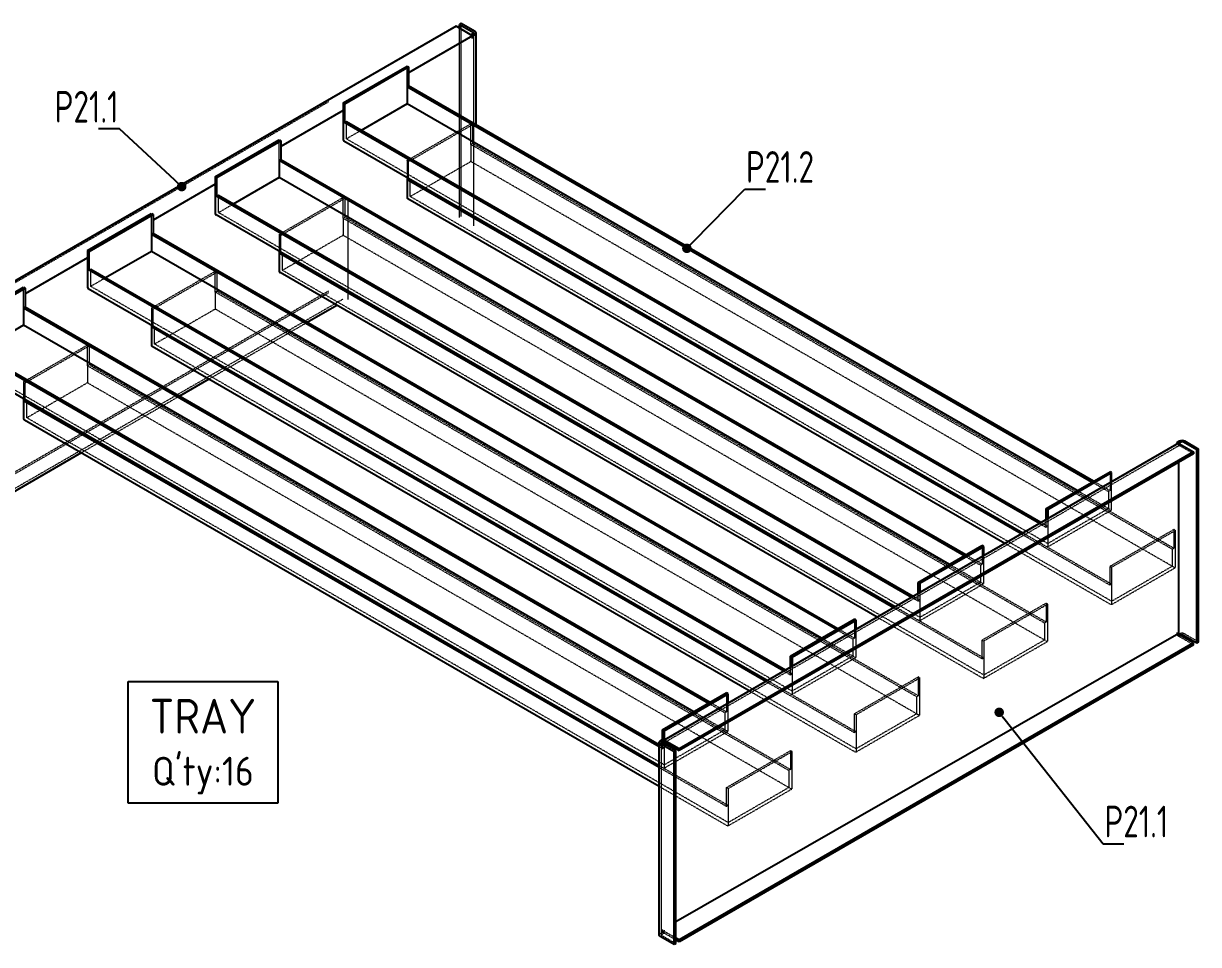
# Model space of a CAD drawing. Header units: millimetres. Extents: x -46397 to 283259, y -8690 to 23983.
# Drawn here: x 212712 to 213219, y -1700 to -1303 of the extents above; entities that cross this region are included whole.
import ezdxf
from ezdxf import colors
from ezdxf.entities.mleader import LeaderData, LeaderLine
from ezdxf.math import Vec2, Vec3

# ---------------------------------------------------------------- set-up
doc = ezdxf.new("R2010")
doc.units = ezdxf.units.MM
doc.linetypes.add('HIDDEN', pattern=[0.375, 0.25, -0.125])
for name, color, linetype, lineweight in [('12.KICH THUOC', 3, 'Continuous', 9), ('mDƯỜNG CƠ BẢN', 255, 'Continuous', 25), ('mDƯỜNG KHUẤT', 251, 'HIDDEN', 5), ('Net dam Minh', 94, 'Continuous', 18), ('PH-14C2', 7, 'HIDDEN', 5)]:
    doc.layers.add(name, color=color, linetype=linetype, lineweight=lineweight)
doc.styles.add('Arial', font='arial.ttf')
doc.styles.get("Standard").update_dxf_attribs({"font": 'isocp.shx', "width": 0.8})

# ---------------------------------------------------------------- blocks, each defined once
blk = doc.blocks.new('reg')
at = {"layer": 'mDƯỜNG CƠ BẢN', "color": 2, "extrusion": (0, 0.816497, 0.57735)}
for p, q in [((269127.88, 70983.38), (268905.85, 70855.19)), ((269133.89, 70979.91), (269127.88, 70983.38)), ((269130, 70984.6), (269129.29, 70984.19)), ((269130, 70984.6), (269129.29, 70984.19)), ((269129.29, 70984.19), (269135.3, 70980.72)), ((269129.29, 70982.56), (269129.29, 70984.19)), ((269136.01, 70981.13), (269130, 70984.6)), ((269135.3, 70980.32), (269134.24, 70979.7)), ((269134.24, 70979.63), (269134.24, 70979.7)), ((269134.24, 70979.7), (269134.95, 70979.3)), ((269134.95, 70979.3), (269136.01, 70979.91)), ((269134.95, 70978.07), (269134.95, 70979.3)), ((269136.45, 70940.87), (269136.45, 70980.52)), ((269079.09, 70950.31), (269106.66, 70966.23)), ((269079.79, 70949.9), (269107.37, 70965.82)), ((269106.66, 70966.23), (269107.37, 70965.82)), ((269107.37, 70965.82), (269107.37, 70957.66)), ((269107.37, 70957.66), (269106.66, 70957.25)), ((269402.94, 70787.01), (269107.37, 70957.66)), ((269402.23, 70786.6), (269106.66, 70957.25)), ((269106.66, 70957.25), (269106.66, 70949.9)), ((269079.79, 70949.9), (269079.09, 70950.31)), ((269079.09, 70950.31), (269079.09, 70934.39)), ((269079.79, 70941.74), (269079.79, 70949.9)), ((269106.66, 70949.9), (269086.86, 70938.47)), ((269395.87, 70782.93), (269106.66, 70949.9)), ((269080.5, 70942.14), (269079.79, 70941.74)), ((269379.52, 70768.69), (269079.79, 70941.74)), ((269380.23, 70769.1), (269080.5, 70942.14)), ((269023.93, 70918.47), (269051.51, 70934.39)), ((269024.64, 70918.06), (269052.22, 70933.98)), ((269051.51, 70934.39), (269052.22, 70933.98)), ((269052.22, 70933.98), (269052.22, 70925.81)), ((269372.45, 70764.61), (269079.44, 70933.78)), ((269052.22, 70925.81), (269051.51, 70925.41)), ((269347.08, 70754.76), (269051.51, 70925.41)), ((269051.51, 70925.41), (269051.51, 70918.06)), ((269347.79, 70755.17), (269052.22, 70925.81)), ((269024.64, 70918.06), (269023.93, 70918.47)), ((269023.93, 70918.47), (269023.93, 70902.54)), ((269024.64, 70909.89), (269024.64, 70918.06)), ((269051.51, 70918.06), (269031.71, 70906.63)), ((269340.72, 70751.08), (269051.51, 70918.06)), ((269106.66, 70918.06), (269106.66, 70909.49)), ((269107.37, 70916.83), (269107.37, 70917.65)), ((269108.08, 70917.24), (269107.37, 70916.83)), ((269371.74, 70764.2), (269107.37, 70916.83)), ((269025.35, 70910.3), (269024.64, 70909.89)), ((269324.37, 70736.85), (269024.64, 70909.89)), ((269325.07, 70737.25), (269025.35, 70910.3)), ((269364.67, 70760.12), (269107.02, 70908.87)), ((268968.78, 70886.62), (268996.36, 70902.54)), ((268969.49, 70886.21), (268997.06, 70902.14)), ((268996.36, 70902.54), (268997.06, 70902.14)), ((268997.06, 70902.14), (268997.06, 70893.97)), ((269317.3, 70732.76), (269024.29, 70901.93)), ((268997.06, 70893.97), (268996.36, 70893.56)), ((269291.93, 70722.92), (268996.36, 70893.56)), ((268996.36, 70893.56), (268996.36, 70886.21)), ((269292.63, 70723.32), (268997.06, 70893.97)), ((268969.49, 70886.21), (268968.78, 70886.62)), ((268968.78, 70886.62), (268968.78, 70870.7)), ((268969.49, 70878.05), (268969.49, 70886.21)), ((268996.36, 70886.21), (268976.56, 70874.78)), ((269285.56, 70719.24), (268996.36, 70886.21)), ((269051.51, 70886.21), (269051.51, 70877.64)), ((269052.22, 70884.99), (269052.22, 70885.81)), ((269052.92, 70885.4), (269052.22, 70884.99)), ((269316.59, 70732.35), (269052.22, 70884.99)), ((268970.19, 70878.46), (268969.49, 70878.05)), ((269269.21, 70705), (268969.49, 70878.05)), ((269269.92, 70705.41), (268970.19, 70878.46)), ((269309.52, 70728.27), (269051.86, 70877.03)), ((268913.62, 70854.78), (268941.2, 70870.7)), ((268914.33, 70854.37), (268941.91, 70870.29)), ((268941.2, 70870.7), (268941.91, 70870.29)), ((268941.91, 70870.29), (268941.91, 70862.13)), ((269262.14, 70700.92), (268969.13, 70870.09)), ((268941.91, 70862.13), (268941.2, 70861.72)), ((269236.77, 70691.07), (268941.2, 70861.72)), ((268941.2, 70861.72), (268941.2, 70854.37)), ((269237.48, 70691.48), (268941.91, 70862.13)), ((269076.34, 70862.9), (269063.62, 70855.55)), ((268941.2, 70854.37), (268921.4, 70842.94)), ((269230.41, 70687.4), (268941.2, 70854.37)), ((268996.36, 70854.37), (268996.36, 70845.8)), ((268997.06, 70853.15), (268997.06, 70853.96)), ((268997.77, 70853.56), (268997.06, 70853.15)), ((269261.43, 70700.51), (268997.06, 70853.15)), ((269215.47, 70672.34), (268914.33, 70846.21)), ((269215.47, 70673.16), (268915.04, 70846.61)), ((269254.36, 70696.43), (268996.71, 70845.19)), ((269215.47, 70664.18), (268913.98, 70838.25)), ((269021.19, 70831.05), (269008.46, 70823.7)), ((268941.2, 70822.53), (268941.2, 70813.95)), ((268941.91, 70821.3), (268941.91, 70822.12)), ((268942.62, 70821.71), (268941.91, 70821.3)), ((269215.47, 70663.36), (268941.91, 70821.3)), ((269215.47, 70655.2), (268941.55, 70813.34)), ((269441.65, 70804.56), (269217.59, 70675.2)), ((269439, 70803.75), (269440.06, 70804.36)), ((269439, 70803.03), (269439, 70803.75)), ((269439.71, 70803.34), (269439, 70803.75)), ((269440.77, 70803.95), (269439.71, 70803.34)), ((269439.71, 70803.27), (269439.71, 70803.34)), ((269440.06, 70803.14), (269446.08, 70799.67)), ((269447.49, 70800.48), (269441.48, 70803.95)), ((269442.19, 70804.36), (269448.2, 70800.89)), ((269447.49, 70717.2), (269447.49, 70800.48)), ((269448.2, 70717.61), (269448.2, 70800.89)), ((268966.04, 70799.21), (268912.92, 70768.54)), ((269446.08, 70799.67), (269224.04, 70671.48)), ((269446.08, 70798.85), (269224.04, 70670.66)), ((269446.08, 70799.67), (269446.08, 70798.85)), ((269382.44, 70775.17), (269410.01, 70791.09)), ((269383.14, 70774.76), (269410.72, 70790.68)), ((269410.72, 70790.68), (269410.01, 70791.09)), ((269410.72, 70786.7), (269410.72, 70790.68)), ((269382.44, 70775.17), (269383.14, 70774.76)), ((269382.44, 70770.37), (269382.44, 70775.17)), ((269383.14, 70774.76), (269383.14, 70770.78)), ((269327.28, 70743.33), (269354.86, 70759.25)), ((269327.99, 70742.92), (269355.57, 70758.84)), ((269355.57, 70758.84), (269354.86, 70759.25)), ((269355.57, 70754.86), (269355.57, 70758.84)), ((269327.28, 70743.33), (269327.99, 70742.92)), ((269327.28, 70738.53), (269327.28, 70743.33)), ((269327.99, 70742.92), (269327.99, 70738.94)), ((269272.13, 70711.48), (269299.7, 70727.41)), ((269272.83, 70711.08), (269300.41, 70727)), ((269300.41, 70727), (269299.7, 70727.41)), ((269300.41, 70723.01), (269300.41, 70727)), ((269446.08, 70717.2), (269440.06, 70720.67)), ((269440.42, 70720.47), (269440.77, 70720.67)), ((269441.48, 70720.67), (269447.49, 70717.2)), ((269446.08, 70717.2), (269224.04, 70589.01)), ((269446.08, 70716.38), (269224.04, 70588.19)), ((269446.08, 70716.38), (269446.08, 70717.2)), ((269448.2, 70717.61), (269447.49, 70717.2)), ((269447.49, 70717.2), (269448.2, 70717.61)), ((269272.13, 70711.48), (269272.83, 70711.08)), ((269272.13, 70706.68), (269272.13, 70711.48)), ((269272.83, 70711.08), (269272.83, 70707.09)), ((269216.97, 70679.64), (269244.55, 70695.56)), ((269217.68, 70679.23), (269245.26, 70695.15)), ((269245.26, 70695.15), (269244.55, 70695.56)), ((269245.26, 70691.17), (269245.26, 70695.15)), ((269216.97, 70679.64), (269217.68, 70679.23)), ((269216.97, 70675.56), (269216.97, 70679.64)), ((269217.68, 70679.23), (269217.68, 70675.25)), ((269215.47, 70591.05), (269215.47, 70674.33)), ((269216.97, 70675.56), (269215.91, 70674.95)), ((269215.91, 70673.72), (269221.92, 70670.25)), ((269216.62, 70674.54), (269217.68, 70675.15)), ((269222.63, 70670.66), (269216.62, 70674.13)), ((269217.68, 70675.15), (269216.97, 70675.56)), ((269217.68, 70675.08), (269217.68, 70675.15)), ((269217.68, 70673.93), (269217.68, 70675.08)), ((269224.04, 70671.48), (269218.03, 70674.95)), ((269218.03, 70674.13), (269224.04, 70670.66)), ((269221.92, 70670.25), (269222.63, 70670.66)), ((269221.92, 70586.97), (269221.92, 70670.25)), ((269222.63, 70587.38), (269222.63, 70670.66)), ((269224.04, 70670.66), (269224.04, 70671.48)), ((269221.92, 70586.97), (269215.91, 70590.44)), ((269222.63, 70587.38), (269221.92, 70586.97)), ((269222.63, 70589.83), (269224.04, 70589.01)), ((269224.04, 70588.19), (269222.63, 70589.01)), ((269224.04, 70589.01), (269224.04, 70588.19))]:
    blk.add_line(p, q, dxfattribs=at)
at = {"layer": 'mDƯỜNG CƠ BẢN', "color": 2}
for points in [[(269134.95, 70979.3), (269107.37, 70963.37)], [(269079.09, 70947.04), (269052.22, 70931.53)], [(269023.93, 70915.2), (268997.06, 70899.69)], [(268968.78, 70883.36), (268941.91, 70867.84)], [(269439.71, 70721.28), (269439.71, 70795.18)], [(269439.71, 70721.28), (269222.63, 70596.75)]]:
    blk.add_lwpolyline(points, dxfattribs=at)
for centre, major_axis, start_param, end_param in [((269133.89, 70978.68), (-0.75, 1.3), -1.125235, -0.785398), ((269133.89, 70978.68), (-0.75, 1.3), -2.356194, -1.125235), ((269134.95, 70980.52), (1.5, 0), -0.785398, 0.785398), ((269079.44, 70934.18), (0.25, -0.433), -2.356194, -0.785398), ((269107.02, 70909.28), (0.25, -0.433), -2.356194, -0.785398), ((269024.29, 70902.34), (0.25, -0.433), -2.356194, -0.785398), ((269051.86, 70877.44), (0.25, -0.433), -2.356194, -0.785398), ((268969.13, 70870.5), (0.25, -0.433), -2.356194, -0.785398), ((268996.71, 70845.59), (0.25, -0.433), -2.356194, -0.785398), ((268941.55, 70813.75), (0.25, -0.433), -2.356194, -0.785398), ((269441.13, 70803.75), (-0.5, 0), -2.356194, -0.785398), ((269216.97, 70674.33), (-1.5, 0), -0.785398, 0.785398), ((269218.03, 70673.72), (-0.75, 1.3), -0.785398, -0.445561)]:
    blk.add_ellipse(centre, major_axis=major_axis, ratio=0.57735, start_param=start_param, end_param=end_param, dxfattribs=at)
at = {"layer": 'mDƯỜNG CƠ BẢN', "color": 2, "extrusion": (3.01018e-16, -7.21645e-16, -1)}
blk.add_ellipse((269134.95, 70980.52), major_axis=(0.5, 0), ratio=0.57735, start_param=-0.785398, end_param=0.785398, dxfattribs=at)
at = {"layer": 'mDƯỜNG CƠ BẢN', "color": 2, "extrusion": (1.38778e-16, -2.4037e-16, -1)}
blk.add_ellipse((269440.06, 70801.91), major_axis=(-0.75, 1.3), ratio=0.57735, start_param=0, end_param=0.445561, dxfattribs=at)
at = {"layer": 'mDƯỜNG CƠ BẢN', "color": 2, "extrusion": (6.52718e-16, 3.12748e-16, -1)}
blk.add_ellipse((269440.06, 70801.91), major_axis=(0.75, -1.3), ratio=0.57735, start_param=-2.696031, end_param=-2.356194, dxfattribs=at)
at = {"layer": 'mDƯỜNG CƠ BẢN', "color": 2, "extrusion": (1.9689e-16, -2.22045e-16, -1)}
blk.add_ellipse((269441.13, 70803.75), major_axis=(1.5, 0), ratio=0.57735, start_param=-2.356194, end_param=-0.785398, dxfattribs=at)
at = {"layer": 'mDƯỜNG CƠ BẢN', "color": 2, "extrusion": (1.47941e-16, 2.13149e-17, -1)}
blk.add_ellipse((269440.06, 70721.08), major_axis=(-0.25, 0.433), ratio=0.57735, start_param=-2.356194, end_param=-0.785398, dxfattribs=at)
at = {"layer": 'mDƯỜNG CƠ BẢN', "color": 2, "extrusion": (1.46721e-16, -2.77556e-16, -1)}
blk.add_ellipse((269441.13, 70720.47), major_axis=(0.5, 0), ratio=0.57735, start_param=-2.356194, end_param=-0.785398, dxfattribs=at)
at = {"layer": 'mDƯỜNG CƠ BẢN', "color": 2, "extrusion": (1.09872e-16, -4.996e-16, -1)}
blk.add_ellipse((269216.97, 70674.33), major_axis=(-0.5, 0), ratio=0.57735, start_param=-0.785398, end_param=0.785398, dxfattribs=at)
at = {"layer": 'mDƯỜNG CƠ BẢN', "color": 2, "extrusion": (3.47674e-16, 8.43346e-18, -1)}
blk.add_ellipse((269218.03, 70673.72), major_axis=(-0.25, 0.433), ratio=0.57735, start_param=-0.785398, end_param=0.785398, dxfattribs=at)
at = {"layer": 'mDƯỜNG CƠ BẢN', "color": 2, "extrusion": (1.79312e-16, -5.55112e-17, -1)}
blk.add_ellipse((269216.97, 70591.05), major_axis=(-1.5, 0), ratio=0.57735, start_param=-0.785398, end_param=0, dxfattribs=at)
blk = doc.blocks.new('_Dot')
at = {"color": 0, "linetype": 'ByBlock', "lineweight": -2}
blk.add_line((-0.5, 0), (-1, 0), dxfattribs=at)
at = {"color": 0, "linetype": 'ByBlock', "const_width": 0.5}
blk.add_lwpolyline([(-0.25, 0, 1), (0.25, 0, 1)], format="xyb", close=True, dxfattribs=at)

msp = doc.modelspace()

# ---------------------------------------------------------------- linework, layer by layer
at = {"layer": 'mDƯỜNG KHUẤT', "extrusion": (0, 0.816497, 0.57735)}
for p, q in [((212901.09, -1386.05, 0), (212901.09, -1302.77, 0)), ((212900.38, -1386.46, 0), (212900.38, -1304.81, 0)), ((212906.54, -1390.13, 0), (212906.54, -1306.85, 0)), ((212877.75, -1330.12, 0), (212877.75, -1321.14, 0)), ((212843.81, -1336.65, 0), (212676.94, -1433, 0)), ((212851.59, -1352.57, 0), (212851.59, -1345.22, 0)), ((212877.75, -1361.96, 0), (212905.33, -1346.04, 0)), ((212878.46, -1362.37, 0), (212906.04, -1346.45, 0)), ((212905.33, -1355.02, 0), (212905.33, -1346.04, 0)), ((212906.04, -1346.45, 0), (212906.04, -1354.61, 0)), ((212822.6, -1361.96, 0), (212822.6, -1352.98, 0)), ((212857.96, -1348.9, 0), (212851.59, -1352.57, 0)), ((213154.23, -1527.3, 0), (212851.59, -1352.57, 0)), ((212906.04, -1354.61, 0), (212905.33, -1355.02, 0)), ((213207.97, -1529.75, 0), (212905.33, -1355.02, 0)), ((212905.33, -1355.02, 0), (212905.33, -1362.37, 0)), ((213208.68, -1529.34, 0), (212906.04, -1354.61, 0)), ((212878.46, -1362.37, 0), (212877.75, -1361.96, 0)), ((212877.75, -1361.96, 0), (212877.75, -1369.31, 0)), ((212878.46, -1369.72, 0), (212878.46, -1362.37, 0)), ((212905.33, -1362.37, 0), (212879.17, -1377.48, 0)), ((213207.97, -1537.1, 0), (212905.33, -1362.37, 0)), ((212879.17, -1377.48, 0), (212879.17, -1370.13, 0)), ((212796.44, -1384.42, 0), (212796.44, -1377.07, 0)), ((212822.6, -1393.81, 0), (212850.18, -1377.88, 0)), ((212823.31, -1394.21, 0), (212850.88, -1378.29, 0)), ((212850.18, -1386.87, 0), (212850.18, -1377.88, 0)), ((212850.88, -1378.29, 0), (212850.88, -1386.46, 0)), ((212852.38, -1421.98, 0), (212852.38, -1378.34, 0)), ((213181.81, -1552.21, 0), (212879.17, -1377.48, 0)), ((212802.8, -1380.74, 0), (212796.44, -1384.42, 0)), ((212767.45, -1393.81, 0), (212767.45, -1384.82, 0)), ((213099.08, -1559.15, 0), (212796.44, -1384.42, 0)), ((212850.88, -1386.46, 0), (212850.18, -1386.87, 0)), ((213152.82, -1561.6, 0), (212850.18, -1386.87, 0)), ((212850.18, -1386.87, 0), (212850.18, -1394.21, 0)), ((213153.53, -1561.19, 0), (212850.88, -1386.46, 0)), ((212823.31, -1394.21, 0), (212822.6, -1393.81, 0)), ((212822.6, -1393.81, 0), (212822.6, -1401.15, 0)), ((212823.31, -1401.56, 0), (212823.31, -1394.21, 0)), ((212850.18, -1394.21, 0), (212824.01, -1409.32, 0)), ((213152.82, -1568.94, 0), (212850.18, -1394.21, 0)), ((212824.01, -1409.32, 0), (212824.01, -1401.97, 0)), ((212741.28, -1416.26, 0), (212741.28, -1408.91, 0)), ((213126.66, -1584.05, 0), (212824.01, -1409.32, 0)), ((212747.65, -1412.59, 0), (212741.28, -1416.26, 0)), ((212767.45, -1425.65, 0), (212795.02, -1409.73, 0)), ((212768.15, -1426.06, 0), (212795.73, -1410.14, 0)), ((212795.02, -1418.71, 0), (212795.02, -1409.73, 0)), ((212795.73, -1410.14, 0), (212795.73, -1418.3, 0)), ((212843.81, -1418.3, 0), (212676.94, -1514.65, 0)), ((212843.81, -1419.12, 0), (212676.94, -1515.46, 0)), ((212712.29, -1425.65, 0), (212712.29, -1416.67, 0)), ((213043.92, -1590.99, 0), (212741.28, -1416.26, 0)), ((212795.73, -1418.3, 0), (212795.02, -1418.71, 0)), ((213097.66, -1593.44, 0), (212795.02, -1418.71, 0)), ((212795.02, -1418.71, 0), (212795.02, -1426.06, 0)), ((213098.37, -1593.03, 0), (212795.73, -1418.3, 0)), ((212850.07, -1421.8, 0), (212683.2, -1518.14, 0)), ((212768.15, -1426.06, 0), (212767.45, -1425.65, 0)), ((212767.45, -1425.65, 0), (212767.45, -1433, 0)), ((212768.15, -1433.41, 0), (212768.15, -1426.06, 0)), ((212795.02, -1426.06, 0), (212768.86, -1441.16, 0)), ((213097.66, -1600.79, 0), (212795.02, -1426.06, 0)), ((212768.86, -1441.16, 0), (212768.86, -1433.81, 0)), ((212834.71, -1431.82, 0), (212792.28, -1456.32, 0)), ((212712.29, -1457.49, 0), (212739.87, -1441.57, 0)), ((212713, -1457.9, 0), (212740.58, -1441.98, 0)), ((212739.87, -1450.55, 0), (212739.87, -1441.57, 0)), ((212740.58, -1441.98, 0), (212740.58, -1450.14, 0)), ((213071.5, -1615.89, 0), (212768.86, -1441.16, 0)), ((212988.77, -1622.83, 0), (212686.13, -1448.1, 0)), ((212740.58, -1450.14, 0), (212739.87, -1450.55, 0)), ((213042.51, -1625.28, 0), (212739.87, -1450.55, 0)), ((212739.87, -1450.55, 0), (212739.87, -1457.9, 0)), ((213043.22, -1624.87, 0), (212740.58, -1450.14, 0)), ((212713, -1457.9, 0), (212712.29, -1457.49, 0)), ((212712.29, -1457.49, 0), (212712.29, -1464.84, 0)), ((212713, -1465.25, 0), (212713, -1457.9, 0)), ((212739.87, -1457.9, 0), (212713.71, -1473.01, 0)), ((213042.51, -1632.63, 0), (212739.87, -1457.9, 0)), ((212779.55, -1463.67, 0), (212737.13, -1488.16, 0)), ((212713.71, -1473.01, 0), (212713.71, -1465.66, 0)), ((213016.35, -1647.74, 0), (212713.71, -1473.01, 0)), ((213210.91, -1485.02, 0), (212988.87, -1613.21, 0)), ((213210.09, -1484.85, 0), (213210.09, -1484.34, 0)), ((213210.8, -1485.25, 0), (213210.8, -1484.1, 0)), ((213217.17, -1488.52, 0), (213211.16, -1485.05, 0)), ((213180.4, -1504.85, 0), (213173.33, -1500.77, 0)), ((213181.1, -1504.44, 0), (213174.03, -1500.36, 0)), ((213181.1, -1496.28, 0), (213181.1, -1504.44, 0)), ((213181.81, -1512.61, 0), (213181.81, -1500.67, 0)), ((213180.4, -1512.2, 0), (213166.96, -1504.44, 0)), ((213181.1, -1504.44, 0), (213180.4, -1504.85, 0)), ((213180.4, -1504.85, 0), (213180.4, -1512.2, 0)), ((213154.13, -1528.76, 0), (213181.71, -1512.84, 0)), ((213180.4, -1512.2, 0), (213154.23, -1527.3, 0)), ((213181.46, -1512.81, 0), (213180.4, -1512.2, 0)), ((213153.53, -1520.36, 0), (213150.61, -1518.68, 0)), ((213154.23, -1519.95, 0), (213151.32, -1518.27, 0)), ((213153.53, -1520.36, 0), (213153.53, -1517, 0)), ((213154.23, -1519.95, 0), (213153.53, -1520.36, 0)), ((213154.23, -1516.59, 0), (213154.23, -1528.53, 0)), ((213181.1, -1545.27, 0), (213142.83, -1523.17, 0)), ((213153.88, -1528.73, 0), (213143.54, -1522.76, 0)), ((213181.1, -1537.1, 0), (213208.68, -1521.18, 0)), ((213181.81, -1537.51, 0), (213209.39, -1521.59, 0)), ((213208.68, -1521.18, 0), (213208.68, -1529.34, 0)), ((213209.39, -1521.59, 0), (213208.68, -1521.18, 0)), ((213209.39, -1537.51, 0), (213209.39, -1521.59, 0)), ((213125.95, -1528.12, 0), (213125.95, -1536.28, 0)), ((213181.46, -1553.64, 0), (213135.76, -1527.25, 0)), ((213181.81, -1544.86, 0), (213153.88, -1528.73, 0)), ((213208.68, -1529.34, 0), (213207.97, -1529.75, 0)), ((213207.97, -1529.75, 0), (213207.97, -1537.1, 0)), ((213125.24, -1536.69, 0), (213118.17, -1532.61, 0)), ((213125.95, -1536.28, 0), (213118.88, -1532.2, 0)), ((213126.66, -1544.45, 0), (213126.66, -1532.51, 0)), ((213125.24, -1544.04, 0), (213111.81, -1536.28, 0)), ((213125.95, -1536.28, 0), (213125.24, -1536.69, 0)), ((213125.24, -1536.69, 0), (213125.24, -1544.04, 0)), ((213181.1, -1537.1, 0), (213181.81, -1537.51, 0)), ((213181.1, -1545.27, 0), (213181.1, -1537.1, 0)), ((213181.71, -1553.66, 0), (213209.28, -1537.74, 0)), ((213207.97, -1537.1, 0), (213181.81, -1552.21, 0)), ((213181.81, -1537.51, 0), (213181.81, -1553.43, 0)), ((213209.03, -1537.71, 0), (213207.97, -1537.1, 0)), ((213098.98, -1560.6, 0), (213126.55, -1544.68, 0)), ((213125.24, -1544.04, 0), (213099.08, -1559.15, 0)), ((213126.3, -1544.65, 0), (213125.24, -1544.04, 0)), ((213181.81, -1544.86, 0), (213181.1, -1545.27, 0)), ((213098.37, -1552.21, 0), (213095.46, -1550.52, 0)), ((213099.08, -1551.8, 0), (213096.16, -1550.12, 0)), ((213098.37, -1552.21, 0), (213098.37, -1548.84, 0)), ((213099.08, -1548.43, 0), (213099.08, -1560.37, 0)), ((213125.95, -1577.11, 0), (213087.68, -1555.01, 0)), ((213098.73, -1560.58, 0), (213088.39, -1554.61, 0)), ((213099.08, -1551.8, 0), (213098.37, -1552.21, 0)), ((213125.95, -1568.94, 0), (213153.53, -1553.02, 0)), ((213126.66, -1569.35, 0), (213154.23, -1553.43, 0)), ((213153.53, -1553.02, 0), (213153.53, -1561.19, 0)), ((213154.23, -1553.43, 0), (213153.53, -1553.02, 0)), ((213154.23, -1569.35, 0), (213154.23, -1553.43, 0)), ((213070.79, -1559.96, 0), (213070.79, -1568.13, 0)), ((213126.3, -1585.48, 0), (213080.61, -1559.1, 0)), ((213126.66, -1576.7, 0), (213098.73, -1560.58, 0)), ((213153.53, -1561.19, 0), (213152.82, -1561.6, 0)), ((213152.82, -1561.6, 0), (213152.82, -1568.94, 0)), ((213070.09, -1568.54, 0), (213063.02, -1564.45, 0)), ((213070.79, -1568.13, 0), (213063.72, -1564.05, 0)), ((213071.5, -1576.29, 0), (213071.5, -1564.35, 0)), ((213210.09, -1566.9, 0), (213210.09, -1565.68, 0)), ((213211.16, -1566.29, 0), (213210.09, -1566.9, 0)), ((213210.8, -1567.24, 0), (213210.8, -1566.09, 0)), ((213219.29, -1569.76, 0), (213213.28, -1566.29, 0)), ((213070.09, -1575.88, 0), (213056.65, -1568.13, 0)), ((213070.79, -1568.13, 0), (213070.09, -1568.54, 0)), ((213070.09, -1568.54, 0), (213070.09, -1575.88, 0)), ((213125.95, -1568.94, 0), (213126.66, -1569.35, 0)), ((213125.95, -1577.11, 0), (213125.95, -1568.94, 0)), ((213126.55, -1585.5, 0), (213154.13, -1569.58, 0)), ((213152.82, -1568.94, 0), (213126.66, -1584.05, 0)), ((213126.66, -1569.35, 0), (213126.66, -1585.27, 0)), ((213153.88, -1569.56, 0), (213152.82, -1568.94, 0)), ((213210.09, -1566.9, 0), (213210.8, -1567.31, 0)), ((213210.8, -1567.31, 0), (213211.51, -1566.9, 0)), ((213210.8, -1567.31, 0), (213210.8, -1567.24, 0)), ((213211.16, -1567.52, 0), (213217.17, -1570.99, 0)), ((213043.82, -1592.44, 0), (213071.4, -1576.52, 0)), ((213070.09, -1575.88, 0), (213043.92, -1590.99, 0)), ((213071.15, -1576.5, 0), (213070.09, -1575.88, 0)), ((213126.66, -1576.7, 0), (213125.95, -1577.11, 0)), ((213043.22, -1584.05, 0), (213043.22, -1580.68, 0)), ((213043.92, -1580.28, 0), (213043.92, -1592.21, 0)), ((213070.79, -1608.95, 0), (213032.53, -1586.86, 0)), ((213043.57, -1592.42, 0), (213033.23, -1586.45, 0)), ((213043.22, -1584.05, 0), (213040.3, -1582.37, 0)), ((213043.92, -1583.64, 0), (213041.01, -1581.96, 0)), ((213043.92, -1583.64, 0), (213043.22, -1584.05, 0)), ((213070.79, -1600.79, 0), (213098.37, -1584.87, 0)), ((213071.5, -1601.2, 0), (213099.08, -1585.27, 0)), ((213098.37, -1584.87, 0), (213098.37, -1593.03, 0)), ((213099.08, -1585.27, 0), (213098.37, -1584.87, 0)), ((213099.08, -1601.2, 0), (213099.08, -1585.27, 0)), ((213015.64, -1591.81, 0), (213015.64, -1599.97, 0)), ((213071.15, -1617.32, 0), (213025.45, -1590.94, 0)), ((213014.93, -1600.38, 0), (213007.86, -1596.3, 0)), ((213015.64, -1599.97, 0), (213008.57, -1595.89, 0)), ((213016.35, -1608.14, 0), (213016.35, -1596.2, 0)), ((213071.5, -1608.54, 0), (213043.57, -1592.42, 0)), ((213098.37, -1593.03, 0), (213097.66, -1593.44, 0)), ((213097.66, -1593.44, 0), (213097.66, -1600.79, 0)), ((213014.93, -1607.73, 0), (213001.5, -1599.97, 0)), ((213015.64, -1599.97, 0), (213014.93, -1600.38, 0)), ((213014.93, -1600.38, 0), (213014.93, -1607.73, 0)), ((213070.79, -1600.79, 0), (213071.5, -1601.2, 0)), ((213070.79, -1608.95, 0), (213070.79, -1600.79, 0)), ((213071.4, -1617.35, 0), (213098.98, -1601.43, 0)), ((213097.66, -1600.79, 0), (213071.5, -1615.89, 0)), ((213071.5, -1601.2, 0), (213071.5, -1617.12, 0)), ((213098.73, -1601.4, 0), (213097.66, -1600.79, 0)), ((212988.06, -1613.04, 0), (212988.06, -1611.81, 0)), ((212988.68, -1612.17, 0), (212988.37, -1612.35, 0)), ((212988.67, -1624.29, 0), (213016.24, -1608.37, 0)), ((213014.93, -1607.73, 0), (212988.77, -1622.83, 0)), ((212988.77, -1612.12, 0), (212988.77, -1612.22, 0)), ((213015.99, -1608.34, 0), (213014.93, -1607.73, 0)), ((213071.5, -1608.54, 0), (213070.79, -1608.95, 0)), ((212988.77, -1615.49, 0), (212986.56, -1614.21, 0)), ((212988.06, -1615.89, 0), (212986.56, -1615.03, 0)), ((212988.06, -1615.89, 0), (212988.06, -1613.04, 0)), ((212988.77, -1615.49, 0), (212988.06, -1615.89, 0)), ((212988.77, -1613.44, 0), (212988.77, -1624.06, 0)), ((213015.64, -1632.63, 0), (213043.22, -1616.71, 0)), ((213016.35, -1633.04, 0), (213043.92, -1617.12, 0)), ((213043.22, -1616.71, 0), (213043.22, -1624.87, 0)), ((213043.92, -1617.12, 0), (213043.22, -1616.71, 0)), ((213043.92, -1633.04, 0), (213043.92, -1617.12, 0)), ((212988.42, -1624.26, 0), (212986.56, -1623.19, 0)), ((213015.64, -1640.8, 0), (212986.56, -1624.01, 0)), ((213016.35, -1640.39, 0), (212988.42, -1624.26, 0)), ((213043.22, -1624.87, 0), (213042.51, -1625.28, 0)), ((213042.51, -1625.28, 0), (213042.51, -1632.63, 0)), ((213015.99, -1649.17, 0), (212986.56, -1632.17, 0)), ((213015.64, -1632.63, 0), (213016.35, -1633.04, 0)), ((213015.64, -1640.8, 0), (213015.64, -1632.63, 0)), ((213016.24, -1649.19, 0), (213043.82, -1633.27, 0)), ((213042.51, -1632.63, 0), (213016.35, -1647.74, 0)), ((213016.35, -1633.04, 0), (213016.35, -1648.96, 0)), ((213043.57, -1633.24, 0), (213042.51, -1632.63, 0)), ((213016.35, -1640.39, 0), (213015.64, -1640.8, 0)), ((212988.06, -1695.09, 0), (212988.06, -1693.87, 0))]:
    msp.add_line(p, q, dxfattribs=at)
at = {"layer": 'mDƯỜNG KHUẤT', "extrusion": (6.04644e-16, 2.84993e-16, -1)}
for centre in [(212878.11, -1337.26, 0), (212822.95, -1369.11, 0), (212767.8, -1400.95, 0), (212712.65, -1432.79, 0)]:
    msp.add_ellipse(centre, major_axis=(-0.25, 0.433), ratio=0.57735, start_param=-2.356194, end_param=-0.785398, dxfattribs=at)
at = {"layer": 'mDƯỜNG KHUẤT', "extrusion": (3.64274e-16, 1.46215e-16, -1)}
for centre in [(212905.69, -1362.17, 0), (212850.53, -1394.01, 0), (212795.38, -1425.85, 0), (212740.22, -1457.7, 0)]:
    msp.add_ellipse(centre, major_axis=(-0.25, 0.433), ratio=0.57735, start_param=-2.356194, end_param=-0.785398, dxfattribs=at)
at = {"layer": 'mDƯỜNG KHUẤT', "extrusion": (3.23637e-16, -5.44432e-18, -1)}
msp.add_ellipse((213211.16, -1485.46, 0), major_axis=(-0.75, 1.3), ratio=0.57735, start_param=-0.785398, end_param=0, dxfattribs=at)
at = {"layer": 'mDƯỜNG KHUẤT'}
for centre, major_axis, start_param, end_param in [((213211.16, -1485.46, 0), (-0.25, 0.433), -0.785398, 0.785398), ((213181.46, -1512.4, 0), (0.25, -0.433), -0.785398, 0.785398), ((213209.03, -1537.31, 0), (0.25, -0.433), -0.785398, 0.785398), ((213126.3, -1544.25, 0), (0.25, -0.433), -0.785398, 0.785398), ((213211.16, -1566.29, 0), (0.75, -1.3), -2.356194, -1.125235), ((213212.22, -1566.9, 0), (-1.5, 0), -2.356194, -0.785398), ((213153.88, -1569.15, 0), (0.25, -0.433), -0.785398, 0.785398), ((213211.16, -1566.29, 0), (0.75, -1.3), -1.125235, -0.785398), ((213071.15, -1576.09, 0), (0.25, -0.433), -0.785398, 0.785398), ((213098.73, -1600.99, 0), (0.25, -0.433), -0.785398, 0.785398), ((212989.12, -1613.65, 0), (-0.75, 1.3), -0.445561, 0.785398), ((213015.99, -1607.93, 0), (0.25, -0.433), -0.785398, 0.785398), ((213043.57, -1632.84, 0), (0.25, -0.433), -0.785398, 0.785398), ((212989.12, -1694.48, 0), (0.25, -0.433), -2.356194, -0.785398)]:
    msp.add_ellipse(centre, major_axis=major_axis, ratio=0.57735, start_param=start_param, end_param=end_param, dxfattribs=at)
at = {"layer": 'mDƯỜNG KHUẤT', "extrusion": (5.71444e-16, 9.42984e-18, -1)}
for centre in [(213153.88, -1528.32, 0), (213098.73, -1560.17, 0), (213043.57, -1592.01, 0)]:
    msp.add_ellipse(centre, major_axis=(0.25, -0.433), ratio=0.57735, start_param=-0.785398, end_param=0.785398, dxfattribs=at)
at = {"layer": 'mDƯỜNG KHUẤT', "extrusion": (3.95748e-16, 3.6189e-17, -1)}
for centre in [(213181.46, -1553.23, 0), (213126.3, -1585.07, 0), (213071.15, -1616.91, 0)]:
    msp.add_ellipse(centre, major_axis=(0.25, -0.433), ratio=0.57735, start_param=-0.785398, end_param=0.785398, dxfattribs=at)
at = {"layer": 'mDƯỜNG KHUẤT', "extrusion": (5.60289e-16, 1.95285e-16, -1)}
msp.add_ellipse((212988.42, -1623.85, 0), major_axis=(0.25, -0.433), ratio=0.57735, start_param=-0.785398, end_param=0.785398, dxfattribs=at)
at = {"layer": 'mDƯỜNG KHUẤT', "extrusion": (4.67859e-16, 7.78224e-17, -1)}
msp.add_ellipse((213015.99, -1648.76, 0), major_axis=(0.25, -0.433), ratio=0.57735, start_param=-0.785398, end_param=0.785398, dxfattribs=at)
at = {"layer": 'PH-14C2', "color": 251, "lineweight": 0, "extrusion": (0, 0.816497, 0.57735)}
for p, q in [((212987.56, -1696.32, 0), (212987.56, -1613.04, 0)), ((212987, -1695.71, 0), (212988.06, -1695.09, 0)), ((212988.77, -1695.5, 0), (212987.71, -1696.11, 0)), ((212987.71, -1696.52, 0), (212993.72, -1699.99, 0)), ((212988.06, -1695.09, 0), (212988.77, -1695.5, 0)), ((212988.77, -1695.43, 0), (212988.77, -1694.28, 0)), ((212988.77, -1695.5, 0), (212988.77, -1695.43, 0)), ((212989.12, -1694.89, 0), (212993.72, -1697.54, 0)), ((212993.72, -1698.36, 0), (212989.12, -1695.71, 0))]:
    msp.add_line(p, q, dxfattribs=at)
at = {"layer": 'PH-14C2', "color": 251, "extrusion": (2.47962e-16, -3.33067e-16, -1)}
msp.add_ellipse((212988.06, -1696.32, 0), major_axis=(-1.5, 0), ratio=0.57735, start_param=0, end_param=0.785398, dxfattribs=at)
at = {"layer": 'PH-14C2', "color": 251}
msp.add_ellipse((212988.06, -1696.32, 0), major_axis=(-0.5, 0), ratio=0.57735, start_param=-0.785398, end_param=0.785398, dxfattribs=at)
at = {"layer": 'PH-14C2', "color": 251, "extrusion": (2.996e-16, -1.93221e-17, -1)}
for start_param, end_param in [(-2.016358, -0.785398), (-2.356194, -2.016358)]:
    msp.add_ellipse((212989.12, -1694.48, 0), major_axis=(-0.75, 1.3), ratio=0.57735, start_param=start_param, end_param=end_param, dxfattribs=at)

# ---------------------------------------------------------------- block references
at = {"layer": 'Net dam Minh'}
msp.add_blockref('reg', (-56228.91, -72287.37, 0), dxfattribs=at)

# ---------------------------------------------------------------- texts
at = {"insert": (212764.93, -1594.32, 0), "char_height": 15, "attachment_point": 1, "style": 'Arial', "bg_fill": 16, "box_fill_scale": 1.5, "bg_fill_color": 256, "bg_fill_transparency": 0}
msp.add_mtext_dynamic_manual_height_columns("\\pxqc;{\\Fisocp|c0;TRAY\\C0;\\P\\H0.83333x;Q'ty:16}", width=49.5199, gutter_width=1.82, heights=[0], dxfattribs=at)

# ---------------------------------------------------------------- leaders
at = {"layer": '12.KICH THUOC'}
ml = msp.add_multileader_mtext('Standard', dxfattribs=at)
ml.set_content('P21.1', color=256)
ml.set_leader_properties(color=3)
ml.set_arrow_properties(name='DOT')
ml.build(insert=Vec2(0, 0))
ml.multileader.update_dxf_attribs({"text_left_attachment_type": 6, "text_right_attachment_type": 6, "dogleg_length": 2, "arrow_head_size": 4.11, "scale": 0.2})
ctx = ml.context
ctx.base_point, ctx.scale, ctx.char_height, ctx.arrow_head_size, ctx.landing_gap_size, ctx.plane_origin = Vec3(212725.43, -1348.31, 0.82), 0.2, 13.687, 4.11, 0.274, Vec3(213731.55, -1067.17, 0.82)
ctx.left_attachment, ctx.right_attachment = 6, 6
notes = []
notes.append((ctx, [(1, (1, 1, 0), (212753.63, -1348.31, 0.82), (-1, 0), 0.274, [(1, [(212780.53, -1373.19, 0.82)], 0, [])])]))
ctx.mtext.insert, ctx.mtext.width, ctx.mtext.line_spacing_style, ctx.mtext.flow_direction = Vec3(212725.7, -1331.89, 0.82), 41.7696, 2, 5
ml = msp.add_multileader_mtext('Standard', dxfattribs=at)
ml.set_content('P21.2', color=256)
ml.set_leader_properties(color=3)
ml.set_arrow_properties(name='DOT')
ml.build(insert=Vec2(0, 0))
ml.multileader.update_dxf_attribs({"text_left_attachment_type": 6, "text_right_attachment_type": 6, "dogleg_length": 2, "arrow_head_size": 4.11, "scale": 0.2})
ctx = ml.context
ctx.base_point, ctx.scale, ctx.char_height, ctx.arrow_head_size, ctx.landing_gap_size, ctx.plane_origin = Vec3(213023.77, -1374.28, 0.82), 0.2, 13.687, 4.11, 0.274, Vec3(214047.5, -1093.13, 0.82)
ctx.left_attachment, ctx.right_attachment = 6, 6
notes.append((ctx, [(0, (1, 1, 0), (213023.5, -1374.28, 0.82), (1, 0), 0.274, [(1, [(212998.52, -1399.84, 0.82)], 0, [])])]))
ctx.mtext.insert, ctx.mtext.width, ctx.mtext.line_spacing_style, ctx.mtext.flow_direction = Vec3(213024.04, -1357.86, 0.82), 41.7696, 2, 5
ml = msp.add_multileader_mtext('Standard', dxfattribs=at)
ml.set_content('P21.1', color=256)
ml.set_leader_properties(color=3)
ml.set_arrow_properties(name='DOT')
ml.build(insert=Vec2(0, 0))
ml.multileader.update_dxf_attribs({"text_left_attachment_type": 6, "text_right_attachment_type": 6, "dogleg_length": 2, "arrow_head_size": 4.11, "scale": 0.2})
ctx = ml.context
ctx.base_point, ctx.scale, ctx.char_height, ctx.arrow_head_size, ctx.landing_gap_size, ctx.plane_origin = Vec3(213178.43, -1656.89, 0.82), 0.2, 13.687, 4.11, 0.274, Vec3(214201.42, -1408.38, 0.82)
ctx.left_attachment, ctx.right_attachment = 6, 6
notes.append((ctx, [(0, (1, 1, 0), (213178.15, -1656.89, 0.82), (1, 0), 0.274, [(1, [(213133.29, -1600.15, 0.82)], 0, [])])]))
ctx.mtext.insert, ctx.mtext.width, ctx.mtext.line_spacing_style, ctx.mtext.flow_direction = Vec3(213178.7, -1640.47, 0.82), 41.7696, 2, 5
for ctx, leaders in notes:
    for number, flags, end, landing, length, lines in leaders:
        leader = LeaderData()
        leader.index, (leader.has_last_leader_line, leader.has_dogleg_vector, leader.attachment_direction) = number, flags
        leader.last_leader_point, leader.dogleg_vector, leader.dogleg_length = Vec3(end), Vec3(landing), length
        for number, points, colour, breaks in lines:
            line = LeaderLine()
            line.index, line.vertices, line.color, line.breaks = number, Vec3.list(points), colors.encode_raw_color(colour), breaks
            leader.lines.append(line)
        ctx.leaders.append(leader)

doc.saveas('drawing.dxf')
